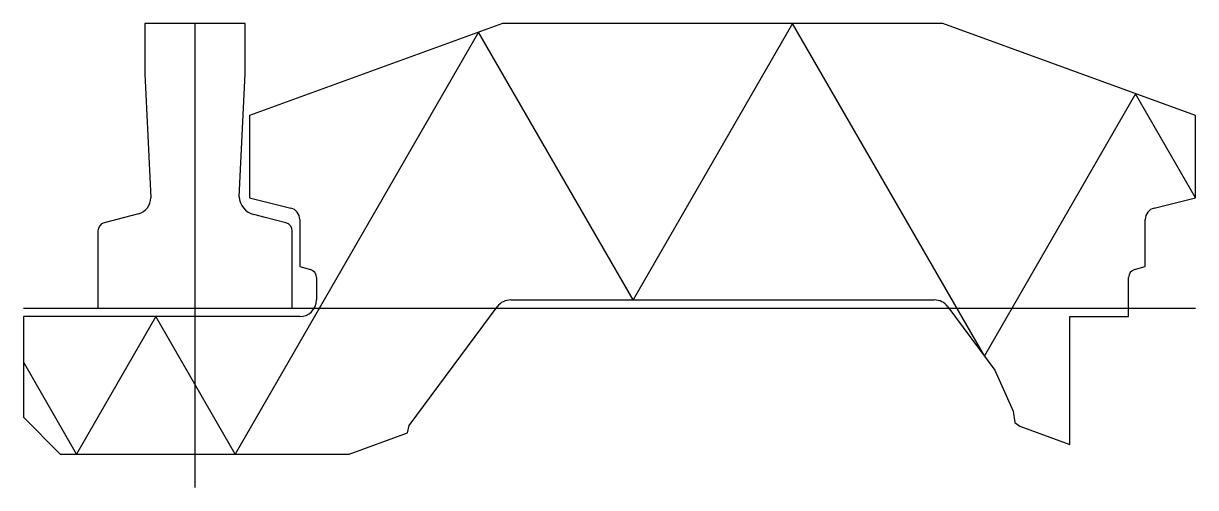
# Model space of a CAD drawing. Extents: x -102 to 598, y -107 to 170.
import ezdxf

# ---------------------------------------------------------------- set-up
doc = ezdxf.new("R2010")
doc.units = 0
doc.layers.get('0').update_dxf_attribs({"linetype": 'CONTINUOUS'})

msp = doc.modelspace()

# ---------------------------------------------------------------- linework, layer by layer
at = {"linetype": 'CONTINUOUS'}
for p, q in [((30, 170), (-30, 170)), ((-30, 170), (-30, 140)), ((0, -107), (0, 170)), ((30, 140), (30, 170)), ((183.5, 170), (32.5, 115)), ((446.5, 170), (183.5, 170)), ((356.86, 170), (261.6, 5)), ((471.38, -28.35), (356.86, 170)), ((597.5, 115), (446.5, 170)), ((169.32, 164.83), (23.92, -87)), ((261.6, 5), (169.32, 164.83)), ((-30, 140), (-26.37, 66.01)), ((26.39, 66.58), (30, 140)), ((561.68, 128.05), (471.38, -28.35)), ((597.5, 66), (561.68, 128.05)), ((32.5, 115), (32.5, 66)), ((597.5, 66), (597.5, 115)), ((32.5, 66), (57.2, 59.83)), ((572.8, 59.83), (597.5, 66)), ((-33.82, 56.42), (-54.28, 50.99)), ((41.89, 54.28), (35, 56)), ((54.2, 51.01), (41.89, 54.28)), ((62.5, 53.03), (62.5, 25)), ((567.5, 25), (567.5, 53.03)), ((-58, 46.16), (-58, 0)), ((58, 0), (58, 46.16)), ((62.5, 25), (68.94, 23.07)), ((561.06, 23.07), (567.5, 25)), ((72.5, 18.28), (72.5, 5)), ((557.5, -5), (557.5, 18.28)), ((-102.5, 0), (597.5, 0)), ((-58, 0), (58, 0)), ((127.88, -70), (180.5, 0.96)), ((188.53, 5), (441.47, 5)), ((449.5, 0.96), (477.65, -37)), ((62.5, -5), (-102.5, -5)), ((-102.5, -5), (-102.5, -65)), ((-23.42, -5), (-70.76, -87)), ((23.92, -87), (-23.42, -5)), ((522.5, -81.36), (522.5, -5)), ((522.5, -5), (557.5, -5)), ((-70.76, -87), (-102.5, -32.03)), ((477.65, -37), (488.5, -61.43)), ((488.5, -61.43), (489.5, -68.25)), ((-102.5, -65), (-80.5, -87)), ((126.88, -74.3), (127.88, -70)), ((489.5, -68.25), (492.5, -70.43)), ((92.01, -87), (126.88, -74.3)), ((492.5, -70.43), (522.5, -81.36)), ((-80.5, -87), (92.01, -87))]:
    msp.add_line(p, q, dxfattribs=at)
for centre, radius, start, end in [((-36.39, 66.1), 10.02, 284.85906, 359.45719), ((37.75, 67.03), 11.37, 182.2792, 255.99817), ((55.5, 53.04), 7, 359.92172, 75.94482), ((574.5, 53.04), 7, 104.05518, 180.07828), ((-53, 46.16), 5, 104.83283, 179.96122), ((53, 46.16), 5, 0.04429, 76.11348), ((67.5, 18.28), 5, 359.97883, 73.26175), ((562.5, 18.28), 5, 106.73825, 180.02117), ((62.5, 5), 10, 270, 0), ((188.53, -5), 10, 89.99911, 143.41605), ((441.47, -5), 10, 36.58395, 90.00089)]:
    msp.add_arc(centre, radius, start, end, dxfattribs=at)

doc.saveas('drawing.dxf')
